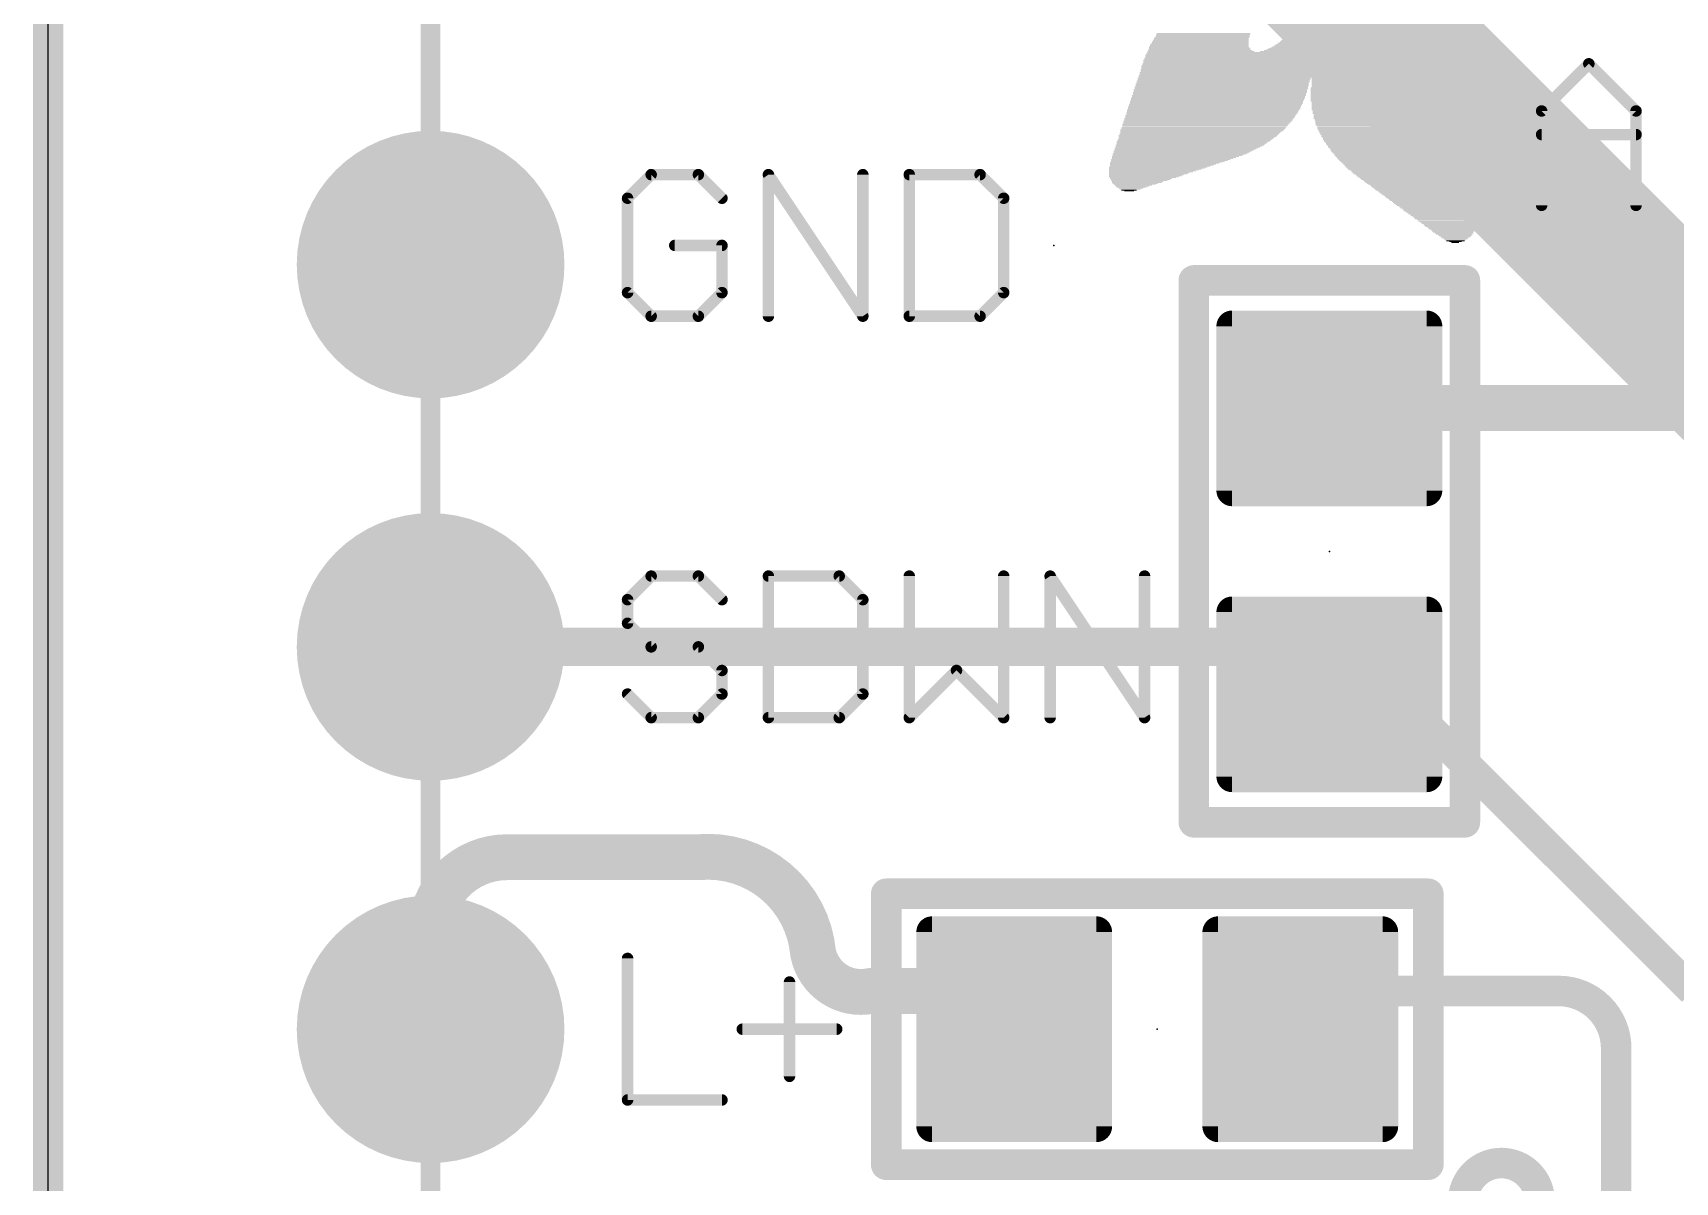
# Model space of a CAD drawing. Extents: x -5.3 to 37.4, y -14.2 to 33.7.
# Drawn here: x -0.1 to 10.81, y 15.49 to 23.13 of the extents above; entities that cross this region are included whole.
import ezdxf

# ---------------------------------------------------------------- set-up
doc = ezdxf.new("R2010")
doc.units = 0
for name, color, linetype in [('1', 12, 'CONTINUOUS'), ('16', 132, 'CONTINUOUS'), ('17', 110, 'CONTINUOUS'), ('20', 53, 'CONTINUOUS'), ('21', 40, 'CONTINUOUS'), ('23', 53, 'CONTINUOUS'), ('47', 253, 'CONTINUOUS')]:
    doc.layers.add(name, color=color, linetype=linetype)

# ---------------------------------------------------------------- blocks, each defined once
blk = doc.blocks.new('RECT208000X240000R16')
at = {"const_width": 0.104}
blk.add_lwpolyline([(0.598, -0.646), (0.598, 0.646, 0.4142), (0.546, 0.698), (-0.546, 0.698, 0.4142), (-0.598, 0.646), (-0.598, -0.646, 0.4142), (-0.546, -0.698), (0.546, -0.698, 0.4142)], format="xyb", close=True, dxfattribs=at)
blk.add_solid([(-0.5714, -0.6714), (0.5714, -0.6714), (-0.5714, 0.6714), (0.5714, 0.6714)])
blk = doc.blocks.new('ROUNDP')
at = {"const_width": 0.5}
blk.add_lwpolyline([(0, -0.25, 1), (0, 0.25, 1), (0, -0.25)], format="xyb", dxfattribs=at)
blk = doc.blocks.new('RECT')
blk.add_solid([(-0.5, -0.5), (0.5, -0.5), (-0.5, 0.5), (0.5, 0.5)])

msp = doc.modelspace()

# ---------------------------------------------------------------- linework, layer by layer
at = {"layer": '1'}
for points, const_width in [([(11.3665, 20.6375), (7.874, 24.13)], 1.016), ([(8.509, 20.635), (8.5115, 20.6375)], 0.3048), ([(8.5115, 20.6375), (11.3665, 20.6375)], 0.3048), ([(2.54, 19.05), (8.194, 19.05)], 0.254), ([(8.194, 19.05), (8.509, 18.735)], 0.254), ([(8.57, 18.796), (8.509, 18.735)], 0.254), ([(8.89, 18.796), (8.57, 18.796)], 0.254), ([(10.922, 16.764), (8.89, 18.796)], 0.2032), ([(3.048, 17.653), (4.318, 17.653)], 0.3048), ([(2.54, 16.51), (2.54, 17.145)], 0.3048), ([(5.461, 16.764), (6.162, 16.764)], 0.3048), ([(10.033, 16.764), (8.57, 16.764)], 0.2032), ([(10.414, 14.732), (10.414, 16.383)], 0.2032)]:
    msp.add_lwpolyline(points, dxfattribs=dict(at, const_width=const_width))
for points, const_width in [([(8.4551, 20.6889, 1), (8.5629, 20.5811)], 0.1524), ([(8.5115, 20.7137, 1), (8.5115, 20.5613)], 0.1524), ([(8.5654, 20.5836, 1), (8.4576, 20.6914)], 0.1524), ([(2.54, 19.1135, 1), (2.54, 18.9865)], 0.127), ([(8.2389, 19.0949, 1), (8.1491, 19.0051)], 0.127), ([(8.194, 18.9865, 1), (8.194, 19.1135)], 0.127), ([(8.57, 18.8595, 1), (8.57, 18.7325)], 0.127), ([(8.6149, 18.7511, 1), (8.5251, 18.8409)], 0.127), ([(8.9259, 18.8319, 1), (8.8541, 18.7601)], 0.1016), ([(8.89, 18.7325, 1), (8.89, 18.8595)], 0.127), ([(8.4641, 18.7799, 1), (8.5539, 18.6901)], 0.127), ([(8.4641, 18.6901, 1), (8.5539, 18.7799)], 0.127), ([(3.048, 17.653, 0.4142), (2.54, 17.145)], 0.3048), ([(3.048, 17.7292, 1), (3.048, 17.5768)], 0.1524), ([(3.048, 17.5768, 1), (3.048, 17.7292)], 0.1524), ([(5.08, 17.018, 0.4142), (4.318, 17.653)], 0.3048), ([(4.3111, 17.7289, 1), (4.3249, 17.5771)], 0.1524), ([(4.318, 17.5768, 1), (4.318, 17.7292)], 0.1524), ([(2.6162, 17.145, 1), (2.4638, 17.145)], 0.1524), ([(2.4638, 17.145, 1), (2.6162, 17.145)], 0.1524), ([(5.08, 17.018, 0.4142), (5.461, 16.764)], 0.3048), ([(5.1547, 17.0329, 1), (5.0053, 17.0031)], 0.1524), ([(5.0041, 17.0111, 1), (5.1559, 17.0249)], 0.1524), ([(5.461, 16.8402, 1), (5.461, 16.6878)], 0.1524), ([(5.4759, 16.6893, 1), (5.4461, 16.8387)], 0.1524), ([(6.416, 16.51, 0.4142), (6.162, 16.764)], 0.3048), ([(6.162, 16.8402, 1), (6.162, 16.6878)], 0.1524), ([(6.162, 16.6878, 1), (6.162, 16.8402)], 0.1524), ([(8.57, 16.764, 0.4142), (8.316, 16.51)], 0.2032), ([(8.57, 16.8148, 1), (8.57, 16.7132)], 0.1016), ([(8.57, 16.7132, 1), (8.57, 16.8148)], 0.1016), ([(10.414, 16.383, 0.4142), (10.033, 16.764)], 0.2032), ([(10.033, 16.8148, 1), (10.033, 16.7132)], 0.1016), ([(10.033, 16.7132, 1), (10.033, 16.8148)], 0.1016), ([(2.4638, 16.51, 1), (2.6162, 16.51)], 0.1524), ([(6.3398, 16.51, 1), (6.4922, 16.51)], 0.1524), ([(8.2652, 16.51, 1), (8.3668, 16.51)], 0.1016), ([(10.4648, 16.383, 1), (10.3632, 16.383)], 0.1016), ([(10.3632, 16.383, 1), (10.4648, 16.383)], 0.1016), ([(9.652, 15.621, 0.4142), (9.398, 15.367)], 0.2032), ([(9.906, 15.367, 0.4142), (9.652, 15.621)], 0.2032), ([(9.652, 15.6718, 1), (9.652, 15.5702)], 0.1016), ([(9.652, 15.5702, 1), (9.652, 15.6718)], 0.1016)]:
    msp.add_lwpolyline(points, format="xyb", dxfattribs=dict(at, const_width=const_width))
at = {"layer": '16', "const_width": 0.2032}
msp.add_lwpolyline([(0, 0), (0, 27.94)], dxfattribs=at)
at = {"layer": '20'}
msp.add_line((0, 2.54), (0, 25.4), dxfattribs=at)
at = {"layer": '21'}
for points, const_width in [([(9.9187, 22.6108), (10.2322, 22.9243)], 0.0762), ([(10.2322, 22.9243), (10.5458, 22.6108)], 0.0762), ([(9.9187, 21.9837), (9.9187, 22.6108)], 0.0762), ([(10.5458, 22.6108), (10.5458, 21.9837)], 0.0762), ([(9.9187, 22.454), (10.5458, 22.454)], 0.0762), ([(4.0049, 22.1877), (3.8481, 22.0309)], 0.0762), ([(4.3184, 22.1877), (4.0049, 22.1877)], 0.0762), ([(4.4752, 22.0309), (4.3184, 22.1877)], 0.0762), ([(4.7836, 21.2471), (4.7836, 22.1877)], 0.0762), ([(4.7836, 22.1877), (5.4107, 21.2471)], 0.0762), ([(5.4107, 21.2471), (5.4107, 22.1877)], 0.0762), ([(5.7191, 22.1877), (5.7191, 21.2471)], 0.0762), ([(6.1894, 22.1877), (5.7191, 22.1877)], 0.0762), ([(6.3462, 22.0309), (6.1894, 22.1877)], 0.0762), ([(3.8481, 22.0309), (3.8481, 21.4039)], 0.0762), ([(6.3462, 21.4039), (6.3462, 22.0309)], 0.0762), ([(4.4752, 21.7174), (4.1616, 21.7174)], 0.0762), ([(4.4752, 21.4039), (4.4752, 21.7174)], 0.0762), ([(7.609, 21.485), (9.409, 21.485)], 0.2032), ([(7.609, 17.885), (7.609, 21.485)], 0.2032), ([(9.409, 21.485), (9.409, 17.885)], 0.2032), ([(3.8481, 21.4039), (4.0049, 21.2471)], 0.0762), ([(4.3184, 21.2471), (4.4752, 21.4039)], 0.0762), ([(6.1894, 21.2471), (6.3462, 21.4039)], 0.0762), ([(4.0049, 21.2471), (4.3184, 21.2471)], 0.0762), ([(5.7191, 21.2471), (6.1894, 21.2471)], 0.0762), ([(4.0049, 19.5207), (3.8481, 19.3639)], 0.0762), ([(4.3184, 19.5207), (4.0049, 19.5207)], 0.0762), ([(4.4752, 19.3639), (4.3184, 19.5207)], 0.0762), ([(4.7836, 19.5207), (4.7836, 18.5801)], 0.0762), ([(5.2539, 19.5207), (4.7836, 19.5207)], 0.0762), ([(5.4107, 19.3639), (5.2539, 19.5207)], 0.0762), ([(5.7191, 19.5207), (5.7191, 18.5801)], 0.0762), ([(6.3462, 18.5801), (6.3462, 19.5207)], 0.0762), ([(6.6547, 18.5801), (6.6547, 19.5207)], 0.0762), ([(6.6547, 19.5207), (7.2817, 18.5801)], 0.0762), ([(7.2817, 18.5801), (7.2817, 19.5207)], 0.0762), ([(3.8481, 19.3639), (3.8481, 19.2072)], 0.0762), ([(5.4107, 18.7369), (5.4107, 19.3639)], 0.0762), ([(3.8481, 19.2072), (4.0049, 19.0504)], 0.0762), ([(4.0049, 19.0504), (4.3184, 19.0504)], 0.0762), ([(4.3184, 19.0504), (4.4752, 18.8936)], 0.0762), ([(4.4752, 18.8936), (4.4752, 18.7369)], 0.0762), ([(5.7191, 18.5801), (6.0327, 18.8936)], 0.0762), ([(6.0327, 18.8936), (6.3462, 18.5801)], 0.0762), ([(4.0049, 18.5801), (3.8481, 18.7369)], 0.0762), ([(4.4752, 18.7369), (4.3184, 18.5801)], 0.0762), ([(5.2539, 18.5801), (5.4107, 18.7369)], 0.0762), ([(4.3184, 18.5801), (4.0049, 18.5801)], 0.0762), ([(4.7836, 18.5801), (5.2539, 18.5801)], 0.0762), ([(9.409, 17.885), (7.609, 17.885)], 0.2032), ([(5.566, 15.61), (5.566, 17.41)], 0.2032), ([(5.566, 17.41), (9.166, 17.41)], 0.2032), ([(9.166, 17.41), (9.166, 15.61)], 0.2032), ([(3.8481, 16.9807), (3.8481, 16.0401)], 0.0762), ([(4.9236, 16.8239), (4.9236, 16.1969)], 0.0762), ([(4.6101, 16.5104), (5.2372, 16.5104)], 0.0762), ([(3.8481, 16.0401), (4.4752, 16.0401)], 0.0762), ([(9.166, 15.61), (5.566, 15.61)], 0.2032)]:
    msp.add_lwpolyline(points, dxfattribs=dict(at, const_width=const_width))
for points, const_width in [([(10.2457, 22.9378, 1), (10.2188, 22.9108)], 0.0381), ([(10.2457, 22.9108, 1), (10.2188, 22.9378)], 0.0381), ([(9.9378, 22.6108, 1), (9.8997, 22.6108)], 0.0381), ([(9.9052, 22.6242, 1), (9.9322, 22.5973)], 0.0381), ([(10.5648, 22.6108, 1), (10.5267, 22.6108)], 0.0381), ([(10.5323, 22.5973, 1), (10.5592, 22.6242)], 0.0381), ([(9.9187, 22.4731, 1), (9.9187, 22.435)], 0.0381), ([(10.5458, 22.435, 1), (10.5458, 22.4731)], 0.0381), ([(4.0049, 22.2068, 1), (4.0049, 22.1687)], 0.0381), ([(4.0183, 22.1742, 1), (3.9914, 22.2012)], 0.0381), ([(4.3319, 22.2012, 1), (4.3049, 22.1742)], 0.0381), ([(4.3184, 22.1687, 1), (4.3184, 22.2068)], 0.0381), ([(4.8027, 22.1877, 1), (4.7646, 22.1877)], 0.0381), ([(4.7995, 22.1983, 1), (4.7678, 22.1771)], 0.0381), ([(5.4297, 22.1877, 1), (5.3916, 22.1877)], 0.0381), ([(5.7191, 22.2068, 1), (5.7191, 22.1687)], 0.0381), ([(5.7382, 22.1877, 1), (5.7001, 22.1877)], 0.0381), ([(6.2029, 22.2012, 1), (6.176, 22.1742)], 0.0381), ([(6.1894, 22.1687, 1), (6.1894, 22.2068)], 0.0381), ([(3.8672, 22.0309, 1), (3.8291, 22.0309)], 0.0381), ([(3.8346, 22.0444, 1), (3.8616, 22.0175)], 0.0381), ([(4.4617, 22.0175, 1), (4.4886, 22.0444)], 0.0381), ([(6.3653, 22.0309, 1), (6.3272, 22.0309)], 0.0381), ([(6.3327, 22.0175, 1), (6.3597, 22.0444)], 0.0381), ([(9.8997, 21.9837, 1), (9.9378, 21.9837)], 0.0381), ([(10.5267, 21.9837, 1), (10.5648, 21.9837)], 0.0381), ([(4.1616, 21.7365, 1), (4.1616, 21.6984)], 0.0381), ([(4.4942, 21.7174, 1), (4.4561, 21.7174)], 0.0381), ([(4.4752, 21.6984, 1), (4.4752, 21.7365)], 0.0381), ([(7.609, 21.5358, 1), (7.609, 21.4342)], 0.1016), ([(7.6598, 21.485, 1), (7.5582, 21.485)], 0.1016), ([(9.4598, 21.485, 1), (9.3582, 21.485)], 0.1016), ([(9.409, 21.4342, 1), (9.409, 21.5358)], 0.1016), ([(3.8616, 21.4173, 1), (3.8346, 21.3904)], 0.0381), ([(3.8291, 21.4039, 1), (3.8672, 21.4039)], 0.0381), ([(4.4561, 21.4039, 1), (4.4942, 21.4039)], 0.0381), ([(4.4886, 21.3904, 1), (4.4617, 21.4173)], 0.0381), ([(6.3272, 21.4039, 1), (6.3653, 21.4039)], 0.0381), ([(6.3597, 21.3904, 1), (6.3327, 21.4173)], 0.0381), ([(4.0049, 21.2661, 1), (4.0049, 21.228)], 0.0381), ([(3.9914, 21.2336, 1), (4.0183, 21.2606)], 0.0381), ([(4.3049, 21.2606, 1), (4.3319, 21.2336)], 0.0381), ([(4.3184, 21.228, 1), (4.3184, 21.2661)], 0.0381), ([(5.3948, 21.2365, 1), (5.4265, 21.2577)], 0.0381), ([(5.7191, 21.2661, 1), (5.7191, 21.228)], 0.0381), ([(6.176, 21.2606, 1), (6.2029, 21.2336)], 0.0381), ([(6.1894, 21.228, 1), (6.1894, 21.2661)], 0.0381), ([(4.7646, 21.2471, 1), (4.8027, 21.2471)], 0.0381), ([(5.3916, 21.2471, 1), (5.4297, 21.2471)], 0.0381), ([(5.7001, 21.2471, 1), (5.7382, 21.2471)], 0.0381), ([(4.0049, 19.5398, 1), (4.0049, 19.5017)], 0.0381), ([(4.0183, 19.5072, 1), (3.9914, 19.5342)], 0.0381), ([(4.3319, 19.5342, 1), (4.3049, 19.5072)], 0.0381), ([(4.3184, 19.5017, 1), (4.3184, 19.5398)], 0.0381), ([(4.8027, 19.5207, 1), (4.7646, 19.5207)], 0.0381), ([(4.7836, 19.5398, 1), (4.7836, 19.5017)], 0.0381), ([(5.2674, 19.5342, 1), (5.2404, 19.5072)], 0.0381), ([(5.2539, 19.5017, 1), (5.2539, 19.5398)], 0.0381), ([(5.7382, 19.5207, 1), (5.7001, 19.5207)], 0.0381), ([(6.3653, 19.5207, 1), (6.3272, 19.5207)], 0.0381), ([(6.6705, 19.5313, 1), (6.6388, 19.5101)], 0.0381), ([(6.6737, 19.5207, 1), (6.6356, 19.5207)], 0.0381), ([(7.3008, 19.5207, 1), (7.2627, 19.5207)], 0.0381), ([(3.8672, 19.3639, 1), (3.8291, 19.3639)], 0.0381), ([(3.8346, 19.3774, 1), (3.8616, 19.3505)], 0.0381), ([(4.4617, 19.3505, 1), (4.4886, 19.3774)], 0.0381), ([(5.4297, 19.3639, 1), (5.3916, 19.3639)], 0.0381), ([(5.3972, 19.3505, 1), (5.4242, 19.3774)], 0.0381), ([(3.8616, 19.2206, 1), (3.8346, 19.1937)], 0.0381), ([(3.8291, 19.2072, 1), (3.8672, 19.2072)], 0.0381), ([(4.0049, 19.0694, 1), (4.0049, 19.0313)], 0.0381), ([(4.3319, 19.0639, 1), (4.3049, 19.0369)], 0.0381), ([(4.3184, 19.0313, 1), (4.3184, 19.0694)], 0.0381), ([(3.9914, 19.0369, 1), (4.0183, 19.0639)], 0.0381), ([(4.4942, 18.8936, 1), (4.4561, 18.8936)], 0.0381), ([(4.4617, 18.8802, 1), (4.4886, 18.9071)], 0.0381), ([(6.0461, 18.9071, 1), (6.0192, 18.8802)], 0.0381), ([(6.0461, 18.8802, 1), (6.0192, 18.9071)], 0.0381), ([(3.8616, 18.7503, 1), (3.8346, 18.7234)], 0.0381), ([(4.4886, 18.7234, 1), (4.4617, 18.7503)], 0.0381), ([(5.4242, 18.7234, 1), (5.3972, 18.7503)], 0.0381), ([(4.4561, 18.7369, 1), (4.4942, 18.7369)], 0.0381), ([(5.3916, 18.7369, 1), (5.4297, 18.7369)], 0.0381), ([(4.0049, 18.5992, 1), (4.0049, 18.5611)], 0.0381), ([(3.9914, 18.5666, 1), (4.0183, 18.5936)], 0.0381), ([(4.3049, 18.5936, 1), (4.3319, 18.5666)], 0.0381), ([(4.3184, 18.5611, 1), (4.3184, 18.5992)], 0.0381), ([(4.7836, 18.5992, 1), (4.7836, 18.5611)], 0.0381), ([(4.7646, 18.5801, 1), (4.8027, 18.5801)], 0.0381), ([(5.2404, 18.5936, 1), (5.2674, 18.5666)], 0.0381), ([(5.2539, 18.5611, 1), (5.2539, 18.5992)], 0.0381), ([(5.7057, 18.5936, 1), (5.7326, 18.5666)], 0.0381), ([(5.7001, 18.5801, 1), (5.7382, 18.5801)], 0.0381), ([(6.3272, 18.5801, 1), (6.3653, 18.5801)], 0.0381), ([(6.3327, 18.5666, 1), (6.3597, 18.5936)], 0.0381), ([(6.6356, 18.5801, 1), (6.6737, 18.5801)], 0.0381), ([(7.2627, 18.5801, 1), (7.3008, 18.5801)], 0.0381), ([(7.2659, 18.5695, 1), (7.2976, 18.5907)], 0.0381), ([(7.609, 17.9358, 1), (7.609, 17.8342)], 0.1016), ([(7.5582, 17.885, 1), (7.6598, 17.885)], 0.1016), ([(9.3582, 17.885, 1), (9.4598, 17.885)], 0.1016), ([(9.409, 17.8342, 1), (9.409, 17.9358)], 0.1016), ([(5.6168, 17.41, 1), (5.5152, 17.41)], 0.1016), ([(5.566, 17.4608, 1), (5.566, 17.3592)], 0.1016), ([(9.2168, 17.41, 1), (9.1152, 17.41)], 0.1016), ([(9.166, 17.3592, 1), (9.166, 17.4608)], 0.1016), ([(3.8672, 16.9807, 1), (3.8291, 16.9807)], 0.0381), ([(4.9427, 16.8239, 1), (4.9046, 16.8239)], 0.0381), ([(4.6101, 16.5295, 1), (4.6101, 16.4914)], 0.0381), ([(5.2372, 16.4914, 1), (5.2372, 16.5295)], 0.0381), ([(4.9046, 16.1969, 1), (4.9427, 16.1969)], 0.0381), ([(3.8481, 16.0592, 1), (3.8481, 16.0211)], 0.0381), ([(3.8291, 16.0401, 1), (3.8672, 16.0401)], 0.0381), ([(4.4752, 16.0211, 1), (4.4752, 16.0592)], 0.0381), ([(5.566, 15.6608, 1), (5.566, 15.5592)], 0.1016), ([(9.166, 15.5592, 1), (9.166, 15.6608)], 0.1016), ([(5.5152, 15.61, 1), (5.6168, 15.61)], 0.1016), ([(9.1152, 15.61, 1), (9.2168, 15.61)], 0.1016)]:
    msp.add_lwpolyline(points, format="xyb", dxfattribs=dict(at, const_width=const_width))
at = {"layer": '23'}
for p in [(6.6802, 21.717), (8.509, 19.685), (7.366, 16.51)]:
    msp.add_point(p, dxfattribs=at)
at = {"layer": '47', "const_width": 0.13}
for points in [[(0, 13.97), (0, 31.16)], [(2.54, 13.97), (2.54, 31.16)]]:
    msp.add_lwpolyline(points, dxfattribs=at)

# ---------------------------------------------------------------- block references
at = {"layer": '1', "rotation": 90}
for p in [(8.509, 20.635), (8.509, 18.735)]:
    msp.add_blockref('RECT208000X240000R16', p, dxfattribs=at)
at = {"layer": '1'}
for p in [(6.416, 16.51), (8.316, 16.51)]:
    msp.add_blockref('RECT208000X240000R16', p, dxfattribs=at)
at = {"layer": '17', "xscale": 1.778, "yscale": 1.778, "rotation": 180}
for p in [(2.54, 21.59), (2.54, 21.59), (2.54, 19.05), (2.54, 19.05), (2.54, 16.51), (2.54, 16.51)]:
    msp.add_blockref('ROUNDP', p, dxfattribs=at)
at = {"layer": '21'}
for p, xscale, yscale in [((7.674, 23.1267), 0.6223, 0.0064), ((7.674, 23.1204), 0.6223, 0.0063), ((8.4138, 23.1204), 0.3493, 0.0063), ((8.4169, 23.1267), 0.3302, 0.0064), ((9.0424, 23.1204), 0.4254, 0.0063), ((9.0393, 23.1267), 0.4191, 0.0064), ((7.6454, 23.0188), 0.6794, 0.0063), ((7.6518, 23.0124), 0.6921, 0.0064), ((7.6422, 23.0378), 0.6604, 0.0064), ((7.6454, 23.0314), 0.6668, 0.0063), ((7.6486, 23.0251), 0.6731, 0.0064), ((7.6454, 23.0505), 0.654, 0.0064), ((7.6454, 23.0442), 0.654, 0.0063), ((7.6486, 23.0569), 0.6477, 0.0063), ((7.6518, 23.0695), 0.6413, 0.0063), ((7.6518, 23.0632), 0.6413, 0.0064), ((7.6549, 23.0823), 0.635, 0.0063), ((7.6549, 23.0759), 0.635, 0.0064), ((7.6581, 23.095), 0.6286, 0.0063), ((7.6581, 23.0886), 0.6286, 0.0064), ((7.6645, 23.1013), 0.6287, 0.0064), ((7.6677, 23.114), 0.6223, 0.0064), ((7.6677, 23.1076), 0.6223, 0.0063), ((8.3598, 23.0124), 0.5715, 0.0064), ((8.3662, 23.0188), 0.5461, 0.0063), ((8.3725, 23.0251), 0.5334, 0.0064), ((8.3757, 23.0314), 0.5143, 0.0063), ((8.3788, 23.0378), 0.4953, 0.0064), ((8.3852, 23.0442), 0.4826, 0.0063), ((8.3852, 23.0505), 0.4699, 0.0064), ((8.3915, 23.0569), 0.4572, 0.0063), ((8.3916, 23.0632), 0.4445, 0.0064), ((8.3979, 23.0695), 0.4318, 0.0063), ((8.3979, 23.0759), 0.4191, 0.0064), ((8.401, 23.0823), 0.4127, 0.0063), ((8.4043, 23.0886), 0.3937, 0.0064), ((8.4074, 23.095), 0.3874, 0.0063), ((8.4074, 23.1013), 0.3746, 0.0064), ((8.4106, 23.1076), 0.3683, 0.0063), ((8.4106, 23.114), 0.3556, 0.0064), ((9.0456, 23.114), 0.4318, 0.0064), ((9.0551, 23.1076), 0.4382, 0.0063), ((9.0583, 23.1013), 0.4445, 0.0064), ((9.0615, 23.095), 0.4509, 0.0063), ((9.0678, 23.0886), 0.4508, 0.0064), ((9.071, 23.0823), 0.4572, 0.0063), ((9.0742, 23.0759), 0.4635, 0.0064), ((9.0805, 23.0695), 0.4636, 0.0063), ((9.0837, 23.0632), 0.4699, 0.0064), ((9.0837, 23.0569), 0.4699, 0.0063), ((9.0869, 23.0505), 0.4763, 0.0064), ((9.0932, 23.0442), 0.4762, 0.0063), ((9.0964, 23.0378), 0.4826, 0.0064), ((9.0996, 23.0314), 0.4889, 0.0063), ((9.0996, 23.0251), 0.4889, 0.0064), ((9.1028, 23.0188), 0.4953, 0.0063), ((9.109, 23.0124), 0.4953, 0.0064), ((7.9978, 22.9108), 1.4732, 0.0064), ((8.0042, 22.9045), 1.4859, 0.0063), ((7.9947, 22.9235), 1.4541, 0.0064), ((7.9979, 22.9171), 1.4605, 0.0063), ((7.9851, 22.9489), 1.4224, 0.0064), ((7.9883, 22.9426), 1.4288, 0.0063), ((7.9915, 22.9362), 1.4351, 0.0064), ((7.9947, 22.9299), 1.4415, 0.0063), ((7.9851, 22.9552), 1.4097, 0.0063), ((7.982, 22.9616), 1.4033, 0.0064), ((7.9788, 22.9807), 1.3843, 0.0063), ((7.9788, 22.9743), 1.3843, 0.0064), ((7.982, 22.968), 1.3907, 0.0063), ((7.9756, 22.9933), 1.3652, 0.0063), ((7.9788, 22.987), 1.3716, 0.0064), ((7.6549, 23.0061), 0.7112, 0.0063), ((7.9756, 22.9997), 1.3526, 0.0064), ((8.3503, 23.0061), 0.6033, 0.0063), ((9.1313, 22.9108), 0.5652, 0.0064), ((9.1313, 22.9045), 0.5652, 0.0063), ((9.1281, 22.9299), 0.5461, 0.0063), ((9.1313, 22.9235), 0.5524, 0.0064), ((9.1313, 22.9171), 0.5524, 0.0063), ((9.1123, 23.0061), 0.5017, 0.0063), ((9.1123, 22.9997), 0.5017, 0.0064), ((9.1154, 22.9933), 0.508, 0.0063), ((9.1154, 22.987), 0.508, 0.0064), ((9.1186, 22.9807), 0.5144, 0.0063), ((9.1218, 22.9743), 0.5207, 0.0064), ((9.1218, 22.968), 0.5207, 0.0063), ((9.125, 22.9616), 0.5271, 0.0064), ((9.125, 22.9552), 0.5271, 0.0063), ((9.1281, 22.9489), 0.5334, 0.0064), ((9.1281, 22.9426), 0.5334, 0.0063), ((9.1313, 22.9362), 0.5398, 0.0064), ((7.8042, 22.8092), 1.1493, 0.0064), ((7.8042, 22.8028), 1.1493, 0.0063), ((7.801, 22.7965), 1.143, 0.0064), ((7.8105, 22.8283), 1.1494, 0.0063), ((7.8105, 22.8219), 1.1494, 0.0064), ((7.8073, 22.8156), 1.143, 0.0063), ((8.3407, 22.8473), 2.1971, 0.0064), ((8.3407, 22.8409), 2.1971, 0.0063), ((8.3407, 22.8346), 2.1971, 0.0064), ((8.3407, 22.8664), 2.1844, 0.0063), ((8.3407, 22.86), 2.1844, 0.0064), ((8.3407, 22.8537), 2.1844, 0.0063), ((8.0201, 22.8854), 1.5303, 0.0064), ((8.3407, 22.879), 2.1717, 0.0063), ((8.3407, 22.8727), 2.1717, 0.0064), ((8.0137, 22.8918), 1.505, 0.0063), ((8.0074, 22.8981), 1.4923, 0.0064), ((8.9185, 22.8283), 1.0541, 0.0063), ((8.9185, 22.8219), 1.0541, 0.0064), ((8.9185, 22.8156), 1.0541, 0.0063), ((8.9185, 22.8092), 1.0541, 0.0064), ((8.9218, 22.8028), 1.0605, 0.0063), ((8.9218, 22.7965), 1.0605, 0.0064), ((9.1218, 22.8854), 0.5969, 0.0064), ((9.1281, 22.8918), 0.5842, 0.0063), ((9.1313, 22.8981), 0.5778, 0.0064), ((7.7661, 22.6885), 1.1493, 0.0063), ((7.7693, 22.6949), 1.1557, 0.0064), ((7.7755, 22.714), 1.1557, 0.0063), ((7.7724, 22.7076), 1.1494, 0.0064), ((7.7724, 22.7013), 1.1494, 0.0063), ((7.782, 22.733), 1.1557, 0.0064), ((7.7788, 22.7266), 1.1493, 0.0063), ((7.7788, 22.7203), 1.1493, 0.0064), ((7.7851, 22.7521), 1.1494, 0.0063), ((7.7851, 22.7457), 1.1494, 0.0064), ((7.7851, 22.7394), 1.1494, 0.0063), ((7.7915, 22.7711), 1.1493, 0.0064), ((7.7915, 22.7647), 1.1493, 0.0063), ((7.7915, 22.7584), 1.1493, 0.0064), ((7.7978, 22.7902), 1.1494, 0.0063), ((7.7978, 22.7838), 1.1494, 0.0064), ((7.7978, 22.7775), 1.1494, 0.0063), ((8.9218, 22.7647), 1.0731, 0.0063), ((8.9218, 22.7584), 1.0731, 0.0064), ((8.9281, 22.7203), 1.0858, 0.0064), ((8.9281, 22.714), 1.0858, 0.0063), ((8.9281, 22.7076), 1.0858, 0.0064), ((8.9281, 22.7013), 1.0858, 0.0063), ((8.9281, 22.6949), 1.0858, 0.0064), ((8.9281, 22.6885), 1.0858, 0.0063), ((8.925, 22.7521), 1.0795, 0.0063), ((8.925, 22.7457), 1.0795, 0.0064), ((8.925, 22.7394), 1.0795, 0.0063), ((8.925, 22.733), 1.0795, 0.0064), ((8.925, 22.7266), 1.0795, 0.0063), ((8.9218, 22.7902), 1.0605, 0.0063), ((8.9249, 22.7838), 1.0668, 0.0064), ((8.9249, 22.7775), 1.0668, 0.0063), ((8.9249, 22.7711), 1.0668, 0.0064), ((7.7185, 22.5806), 1.1303, 0.0064), ((7.728, 22.5997), 1.1367, 0.0063), ((7.728, 22.5933), 1.1367, 0.0064), ((7.7248, 22.587), 1.1303, 0.0063), ((7.7375, 22.6187), 1.143, 0.0064), ((7.7343, 22.6124), 1.1366, 0.0063), ((7.7343, 22.606), 1.1366, 0.0064), ((7.747, 22.6378), 1.1494, 0.0063), ((7.7438, 22.6314), 1.143, 0.0064), ((7.7438, 22.6251), 1.143, 0.0063), ((7.7534, 22.6568), 1.1493, 0.0064), ((7.7534, 22.6505), 1.1493, 0.0063), ((7.7502, 22.6441), 1.143, 0.0064), ((7.7597, 22.6759), 1.1494, 0.0063), ((7.7597, 22.6695), 1.1494, 0.0064), ((7.7597, 22.6632), 1.1494, 0.0063), ((7.7661, 22.6822), 1.1493, 0.0064), ((8.9281, 22.6822), 1.0858, 0.0064), ((8.9281, 22.6759), 1.0858, 0.0063), ((8.9345, 22.6695), 1.0859, 0.0064), ((8.9345, 22.6632), 1.0859, 0.0063), ((8.9345, 22.6568), 1.0859, 0.0064), ((8.9345, 22.6505), 1.0859, 0.0063), ((8.9345, 22.6441), 1.0859, 0.0064), ((8.9345, 22.6378), 1.0859, 0.0063), ((8.9345, 22.6314), 1.0859, 0.0064), ((8.9345, 22.6251), 1.0859, 0.0063), ((8.9345, 22.6187), 1.0859, 0.0064), ((8.9376, 22.6124), 1.0795, 0.0063), ((8.9376, 22.606), 1.0795, 0.0064), ((8.9408, 22.5997), 1.0858, 0.0063), ((8.9408, 22.5933), 1.0858, 0.0064), ((8.944, 22.587), 1.0795, 0.0063), ((8.944, 22.5806), 1.0795, 0.0064), ((7.6549, 22.4727), 1.0668, 0.0063), ((7.6645, 22.4854), 1.0859, 0.0063), ((7.6613, 22.479), 1.0795, 0.0064), ((7.6518, 22.4663), 1.0605, 0.0064), ((7.674, 22.4981), 1.0922, 0.0063), ((7.6708, 22.4917), 1.0858, 0.0064), ((7.6867, 22.5235), 1.1049, 0.0063), ((7.6835, 22.5171), 1.0986, 0.0064), ((7.6835, 22.5108), 1.0986, 0.0063), ((7.6772, 22.5044), 1.0859, 0.0064), ((7.6994, 22.5425), 1.1176, 0.0064), ((7.6962, 22.5362), 1.1112, 0.0063), ((7.6931, 22.5298), 1.1049, 0.0064), ((7.7089, 22.5616), 1.124, 0.0063), ((7.7057, 22.5552), 1.1176, 0.0064), ((7.7057, 22.5489), 1.1176, 0.0063), ((7.7185, 22.5743), 1.1303, 0.0063), ((7.7153, 22.5679), 1.1239, 0.0064), ((8.944, 22.5743), 1.0795, 0.0063), ((8.944, 22.5679), 1.0795, 0.0064), ((8.944, 22.5616), 1.0795, 0.0063), ((8.9472, 22.5552), 1.0731, 0.0064), ((8.9472, 22.5489), 1.0731, 0.0063), ((8.9503, 22.5425), 1.0668, 0.0064), ((8.9503, 22.5362), 1.0668, 0.0063), ((8.9503, 22.5298), 1.0668, 0.0064), ((8.9503, 22.5235), 1.0668, 0.0063), ((8.9535, 22.5171), 1.0604, 0.0064), ((8.9535, 22.5108), 1.0604, 0.0063), ((8.9566, 22.5044), 1.0541, 0.0064), ((8.9566, 22.4981), 1.0541, 0.0063), ((8.9566, 22.4917), 1.0541, 0.0064), ((8.9599, 22.4854), 1.0477, 0.0063), ((8.9599, 22.479), 1.0477, 0.0064), ((8.963, 22.4727), 1.0414, 0.0063), ((8.963, 22.4663), 1.0414, 0.0064), ((7.5533, 22.3584), 0.9398, 0.0063), ((7.5597, 22.3647), 0.9525, 0.0064), ((7.5819, 22.3838), 0.9842, 0.0063), ((7.5756, 22.3774), 0.9715, 0.0064), ((7.5692, 22.3711), 0.9588, 0.0063), ((7.6041, 22.4092), 1.016, 0.0063), ((7.5946, 22.3965), 0.997, 0.0063), ((7.5978, 22.4028), 1.0033, 0.0064), ((7.5883, 22.3901), 0.9843, 0.0064), ((7.6137, 22.4219), 1.0223, 0.0063), ((7.6105, 22.4155), 1.016, 0.0064), ((7.6327, 22.4409), 1.0478, 0.0064), ((7.6232, 22.4282), 1.0287, 0.0064), ((7.6359, 22.4473), 1.0541, 0.0063), ((7.6264, 22.4346), 1.0351, 0.0063), ((7.6454, 22.46), 1.0604, 0.0063), ((7.6423, 22.4536), 1.0541, 0.0064), ((8.9662, 22.46), 1.035, 0.0063), ((8.9662, 22.4536), 1.035, 0.0064), ((8.9694, 22.4473), 1.0287, 0.0063), ((8.9694, 22.4409), 1.0287, 0.0064), ((8.9726, 22.4346), 1.0223, 0.0063), ((8.9757, 22.4282), 1.016, 0.0064), ((8.9757, 22.4219), 1.016, 0.0063), ((8.9789, 22.4155), 1.0096, 0.0064), ((8.9789, 22.4092), 1.0096, 0.0063), ((8.9821, 22.4028), 1.0033, 0.0064), ((8.9853, 22.3965), 0.9969, 0.0063), ((8.9853, 22.3901), 0.9969, 0.0064), ((8.9884, 22.3838), 0.9906, 0.0063), ((8.9916, 22.3774), 0.9842, 0.0064), ((8.9916, 22.3711), 0.9842, 0.0063), ((8.9947, 22.3647), 0.9779, 0.0064), ((8.998, 22.3584), 0.9715, 0.0063), ((7.4232, 22.2695), 0.7429, 0.0063), ((7.4041, 22.2568), 0.7048, 0.0063), ((7.3946, 22.2504), 0.6858, 0.0064), ((7.4137, 22.2631), 0.7239, 0.0064), ((7.4549, 22.2885), 0.7938, 0.0064), ((7.4359, 22.2758), 0.7557, 0.0064), ((7.4454, 22.2822), 0.7747, 0.0063), ((7.4867, 22.3076), 0.8445, 0.0063), ((7.4771, 22.3012), 0.8255, 0.0064), ((7.4676, 22.2949), 0.8064, 0.0063), ((7.5152, 22.3266), 0.889, 0.0064), ((7.5057, 22.3203), 0.87, 0.0063), ((7.4994, 22.3139), 0.8573, 0.0064), ((7.5375, 22.3457), 0.9207, 0.0063), ((7.5311, 22.3393), 0.908, 0.0064), ((7.5248, 22.333), 0.8953, 0.0063), ((7.547, 22.352), 0.9271, 0.0064), ((9.0011, 22.352), 0.9652, 0.0064), ((9.0011, 22.3457), 0.9652, 0.0063), ((9.0043, 22.3393), 0.9588, 0.0064), ((9.0075, 22.333), 0.9525, 0.0063), ((9.0107, 22.3266), 0.9461, 0.0064), ((9.0138, 22.3203), 0.9398, 0.0063), ((9.0138, 22.3139), 0.9398, 0.0064), ((9.017, 22.3076), 0.9334, 0.0063), ((9.0202, 22.3012), 0.9271, 0.0064), ((9.0234, 22.2949), 0.9207, 0.0063), ((9.0265, 22.2885), 0.9144, 0.0064), ((9.0297, 22.2822), 0.908, 0.0063), ((9.0328, 22.2758), 0.9017, 0.0064), ((9.0361, 22.2695), 0.8953, 0.0063), ((9.0392, 22.2631), 0.889, 0.0064), ((9.0424, 22.2568), 0.8826, 0.0063), ((9.0456, 22.2504), 0.8763, 0.0064), ((7.3723, 22.2377), 0.6541, 0.0064), ((7.3628, 22.2314), 0.635, 0.0063), ((7.3533, 22.225), 0.616, 0.0064), ((7.3342, 22.2123), 0.5779, 0.0064), ((7.3247, 22.206), 0.5588, 0.0063), ((7.312, 22.1996), 0.5334, 0.0064), ((7.3056, 22.1933), 0.5207, 0.0063), ((7.2866, 22.1806), 0.4826, 0.0063), ((7.2771, 22.1742), 0.4636, 0.0064), ((7.3438, 22.2187), 0.5969, 0.0063), ((7.293, 22.1869), 0.4953, 0.0064), ((7.3851, 22.2441), 0.6667, 0.0063), ((7.2708, 22.1679), 0.4381, 0.0063), ((7.2581, 22.1615), 0.4127, 0.0064), ((7.2549, 22.1552), 0.3937, 0.0063), ((7.2454, 22.1488), 0.3747, 0.0064), ((7.2359, 22.1425), 0.3429, 0.0063), ((9.0488, 22.2441), 0.8699, 0.0063), ((9.0519, 22.2377), 0.8636, 0.0064), ((9.0551, 22.2314), 0.8572, 0.0063), ((9.0583, 22.225), 0.8509, 0.0064), ((9.0615, 22.2187), 0.8445, 0.0063), ((9.0678, 22.2123), 0.8318, 0.0064), ((9.0709, 22.206), 0.8255, 0.0063), ((9.0742, 22.1996), 0.8191, 0.0064), ((9.0773, 22.1933), 0.8128, 0.0063), ((9.0837, 22.1869), 0.8001, 0.0064), ((9.0869, 22.1806), 0.7937, 0.0063), ((9.09, 22.1742), 0.7874, 0.0064), ((9.0964, 22.1679), 0.7747, 0.0063), ((9.0996, 22.1615), 0.7683, 0.0064), ((9.1027, 22.1552), 0.762, 0.0063), ((9.109, 22.1488), 0.7493, 0.0064), ((9.1123, 22.1425), 0.7429, 0.0063), ((7.2295, 22.1361), 0.3302, 0.0064), ((7.22, 22.1298), 0.2985, 0.0063), ((7.2168, 22.1234), 0.2794, 0.0064), ((7.2073, 22.1171), 0.2477, 0.0063), ((7.2009, 22.1107), 0.2222, 0.0064), ((7.1946, 22.1044), 0.1969, 0.0063), ((7.1913, 22.098), 0.1651, 0.0064), ((7.1851, 22.0917), 0.1397, 0.0063), ((7.1787, 22.0853), 0.1016, 0.0064), ((7.1787, 22.079), 0.0635, 0.0063), ((9.1154, 22.1361), 0.7366, 0.0064), ((9.1218, 22.1298), 0.7239, 0.0063), ((9.125, 22.1234), 0.7175, 0.0064), ((9.1313, 22.1171), 0.7048, 0.0063), ((9.1345, 22.1107), 0.6985, 0.0064), ((9.1377, 22.1044), 0.6921, 0.0063), ((9.144, 22.098), 0.6794, 0.0064), ((9.1471, 22.0917), 0.6731, 0.0063), ((9.1504, 22.0853), 0.6667, 0.0064), ((9.1567, 22.079), 0.654, 0.0063), ((9.1599, 22.0726), 0.6477, 0.0064), ((9.1631, 22.0663), 0.6413, 0.0063), ((9.1694, 22.0599), 0.6286, 0.0064), ((9.1726, 22.0536), 0.6223, 0.0063), ((9.1789, 22.0472), 0.6096, 0.0064), ((9.1821, 22.0409), 0.6032, 0.0063), ((9.1852, 22.0345), 0.5969, 0.0064), ((9.1916, 22.0282), 0.5842, 0.0063), ((9.1948, 22.0218), 0.5778, 0.0064), ((9.198, 22.0155), 0.5715, 0.0063), ((9.2043, 22.0091), 0.5588, 0.0064), ((9.2075, 22.0028), 0.5524, 0.0063), ((9.2107, 21.9964), 0.5461, 0.0064), ((9.217, 21.9901), 0.5334, 0.0063), ((9.2202, 21.9837), 0.527, 0.0064), ((9.2265, 21.9774), 0.5143, 0.0063), ((9.2297, 21.971), 0.508, 0.0064), ((9.2329, 21.9647), 0.5016, 0.0063), ((9.2393, 21.9583), 0.4889, 0.0064), ((9.2424, 21.952), 0.4826, 0.0063), ((9.2456, 21.9456), 0.4762, 0.0064), ((9.252, 21.9393), 0.4635, 0.0063), ((9.2551, 21.9329), 0.4572, 0.0064), ((9.2583, 21.9266), 0.4508, 0.0063), ((9.2646, 21.9202), 0.4381, 0.0064), ((9.2678, 21.9139), 0.4318, 0.0063), ((9.2742, 21.9075), 0.4191, 0.0064), ((9.2774, 21.9012), 0.4127, 0.0063), ((9.2805, 21.8948), 0.4064, 0.0064), ((9.2869, 21.8885), 0.3937, 0.0063), ((9.2901, 21.8821), 0.3873, 0.0064), ((9.2932, 21.8758), 0.381, 0.0063), ((9.2995, 21.8694), 0.3683, 0.0064), ((9.3027, 21.8631), 0.3619, 0.0063), ((9.3091, 21.8567), 0.3492, 0.0064), ((9.3091, 21.8504), 0.3366, 0.0063), ((9.3123, 21.844), 0.3302, 0.0064), ((9.3186, 21.8377), 0.3175, 0.0063), ((9.3218, 21.8313), 0.3112, 0.0064), ((9.3218, 21.825), 0.2984, 0.0063), ((9.3282, 21.8186), 0.2857, 0.0064), ((9.3313, 21.8123), 0.2794, 0.0063), ((9.3314, 21.8059), 0.2667, 0.0064), ((9.3377, 21.7995), 0.254, 0.0063), ((9.3377, 21.7932), 0.2413, 0.0064), ((9.344, 21.7869), 0.2286, 0.0063), ((9.3441, 21.7805), 0.2159, 0.0064), ((9.3472, 21.7742), 0.1968, 0.0063), ((9.344, 21.7678), 0.1778, 0.0064), ((9.3472, 21.7614), 0.1588, 0.0063), ((9.3441, 21.7551), 0.1397, 0.0064), ((9.3472, 21.7488), 0.1206, 0.0063), ((9.3472, 21.7424), 0.0826, 0.0064), ((9.344, 21.7361), 0.0508, 0.0063)]:
    msp.add_blockref('RECT', p, dxfattribs=dict(at, xscale=xscale, yscale=yscale))

doc.saveas('drawing.dxf')
